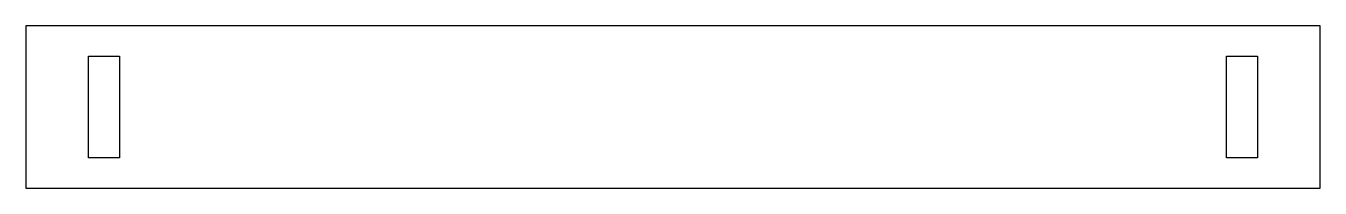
# Model space of a CAD drawing. Header units: metres. Extents: x -39.8 to 39.8, y -5 to 5.
import ezdxf

# ---------------------------------------------------------------- set-up
doc = ezdxf.new("R2010")
doc.units = ezdxf.units.M

msp = doc.modelspace()

# ---------------------------------------------------------------- linework, layer by layer
for p, q in [((39.81, 5), (-39.81, 5)), ((-39.81, 5), (-39.81, -5)), ((39.81, -5), (39.81, 5)), ((-35.95, -3.125), (-35.95, 3.125)), ((-35.95, 3.125), (-34.05, 3.125)), ((-34.05, 3.125), (-34.05, -3.125)), ((34.05, -3.125), (34.05, 3.125)), ((34.05, 3.125), (35.95, 3.125)), ((35.95, 3.125), (35.95, -3.125)), ((-34.05, -3.125), (-35.95, -3.125)), ((35.95, -3.125), (34.05, -3.125)), ((-39.81, -5), (39.81, -5))]:
    msp.add_line(p, q)

doc.saveas('drawing.dxf')
